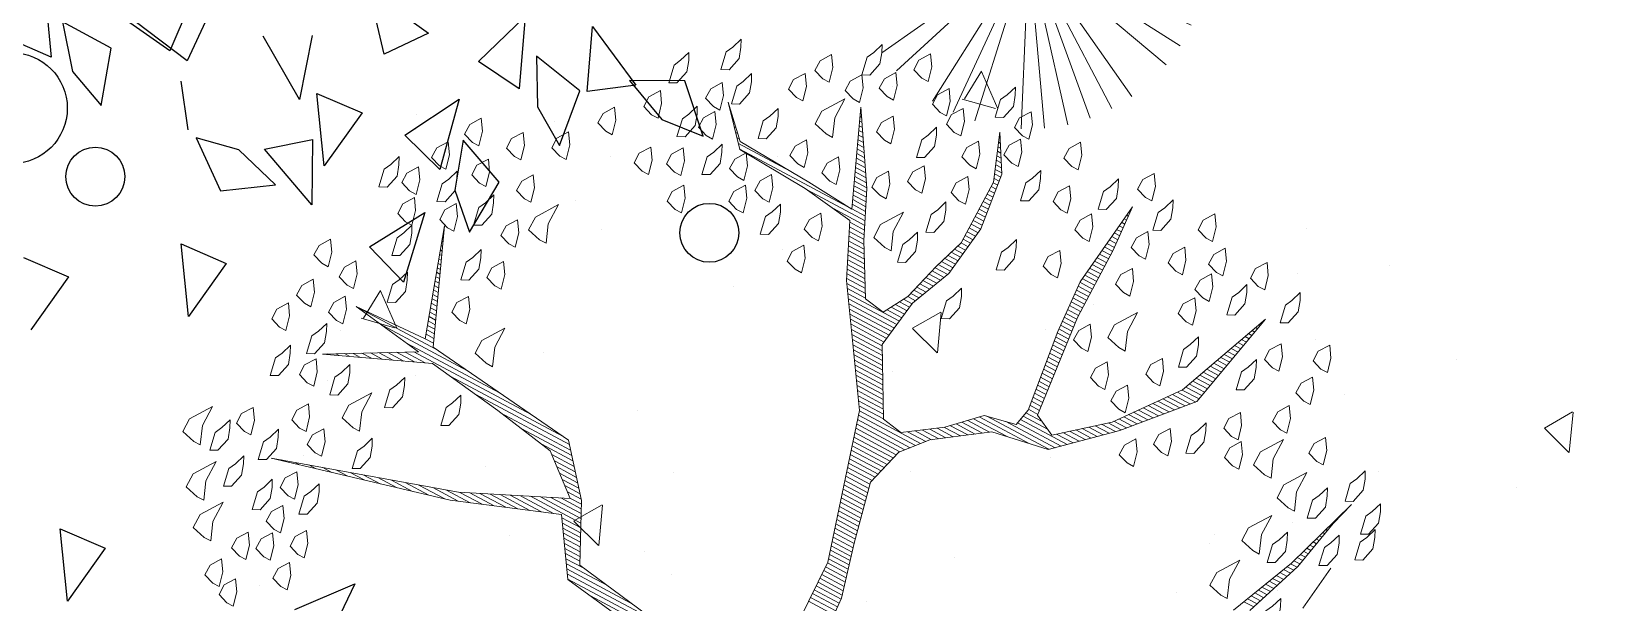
# Model space of a CAD drawing. Header units: millimetres. Extents: x 111 to 1506, y 14 to 566.
# Drawn here: x 255.486 to 258.037, y 192.763 to 193.696 of the extents above; entities that cross this region are included whole.
import ezdxf

# ---------------------------------------------------------------- set-up
doc = ezdxf.new("R2010")
doc.units = ezdxf.units.MM
for name, color, linetype, lineweight in [('ARBOLES', 78, 'Continuous', 5), ('G', 254, 'Continuous', 5), ('PALMERAS114', 114, 'Continuous', 5)]:
    doc.layers.add(name, color=color, linetype=linetype, lineweight=lineweight)
doc.layers.add('FURN', color=253, linetype='Continuous')
doc.styles.add('ATTR', font='romans.shx', dxfattribs={"width": 0.8, "height": 2.52})

# ---------------------------------------------------------------- blocks, each defined once
blk = doc.blocks.new('*X16')
at = {"color": 0}
for p, q in [((17.5775, 17.92), (17.578, 17.92)), ((17.5814, 17.91), (17.584, 17.91)), ((17.5852, 17.9), (17.59, 17.9)), ((17.9321, 17.9), (17.9348, 17.9)), ((17.9333, 17.91), (17.9341, 17.91)), ((17.5891, 17.89), (17.596, 17.89)), ((17.5929, 17.88), (17.602, 17.88)), ((17.5967, 17.87), (17.608, 17.87)), ((17.6006, 17.86), (17.614, 17.86)), ((17.9273, 17.86), (17.9379, 17.86)), ((17.9285, 17.87), (17.9371, 17.87)), ((17.9297, 17.88), (17.9364, 17.88)), ((17.9309, 17.89), (17.9356, 17.89)), ((17.2621, 17.82), (17.2622, 17.82)), ((17.6044, 17.85), (17.62, 17.85)), ((17.6083, 17.84), (17.626, 17.84)), ((17.6121, 17.83), (17.6285, 17.83)), ((17.616, 17.82), (17.6298, 17.82)), ((17.9225, 17.82), (17.941, 17.82)), ((17.9237, 17.83), (17.9402, 17.83)), ((17.9249, 17.84), (17.9395, 17.84)), ((17.9261, 17.85), (17.9387, 17.85)), ((18.33, 17.82), (18.3316, 17.82)), ((17.2663, 17.81), (17.2685, 17.81)), ((17.2706, 17.8), (17.2748, 17.8)), ((17.2748, 17.79), (17.2811, 17.79)), ((17.6191, 17.81), (17.631, 17.81)), ((17.6191, 17.8), (17.6323, 17.8)), ((17.6191, 17.79), (17.6335, 17.79)), ((17.9189, 17.79), (17.9423, 17.79)), ((17.9201, 17.8), (17.9423, 17.8)), ((17.9213, 17.81), (17.9418, 17.81)), ((18.3182, 17.79), (18.3254, 17.79)), ((18.3221, 17.8), (18.3275, 17.8)), ((18.3261, 17.81), (18.3296, 17.81)), ((17.279, 17.78), (17.2874, 17.78)), ((17.2832, 17.77), (17.2937, 17.77)), ((17.2875, 17.76), (17.3001, 17.76)), ((17.2917, 17.75), (17.3064, 17.75)), ((17.6191, 17.78), (17.6348, 17.78)), ((17.6191, 17.77), (17.636, 17.77)), ((17.6191, 17.76), (17.6373, 17.76)), ((17.6191, 17.75), (17.6385, 17.75)), ((17.9141, 17.75), (17.9423, 17.75)), ((17.9153, 17.76), (17.9423, 17.76)), ((17.9165, 17.77), (17.9423, 17.77)), ((17.9177, 17.78), (17.9423, 17.78)), ((18.3025, 17.75), (18.3171, 17.75)), ((18.3064, 17.76), (18.3192, 17.76)), ((18.3104, 17.77), (18.3213, 17.77)), ((18.3143, 17.78), (18.3234, 17.78)), ((17.2959, 17.74), (17.3127, 17.74)), ((17.3002, 17.73), (17.319, 17.73)), ((17.3044, 17.72), (17.3253, 17.72)), ((17.3086, 17.71), (17.3316, 17.71)), ((17.6191, 17.74), (17.6398, 17.74)), ((17.6191, 17.73), (17.641, 17.73)), ((17.6191, 17.72), (17.6423, 17.72)), ((17.6191, 17.71), (17.6435, 17.71)), ((17.9093, 17.71), (17.9423, 17.71)), ((17.9105, 17.72), (17.9423, 17.72)), ((17.9117, 17.73), (17.9423, 17.73)), ((17.9129, 17.74), (17.9423, 17.74)), ((18.2868, 17.71), (18.3089, 17.71)), ((18.2907, 17.72), (18.3109, 17.72)), ((18.2946, 17.73), (18.313, 17.73)), ((18.2986, 17.74), (18.3151, 17.74)), ((16.9852, 17.68), (16.9856, 17.68)), ((17.3129, 17.7), (17.3379, 17.7)), ((17.3171, 17.69), (17.3443, 17.69)), ((17.3213, 17.68), (17.3506, 17.68)), ((17.6191, 17.7), (17.6445, 17.7)), ((17.6191, 17.69), (17.6431, 17.69)), ((17.6191, 17.68), (17.6418, 17.68)), ((17.9083, 17.7), (17.9423, 17.7)), ((17.909, 17.69), (17.9423, 17.69)), ((17.9097, 17.68), (17.9423, 17.68)), ((18.275, 17.68), (18.3027, 17.68)), ((18.2789, 17.69), (18.3047, 17.69)), ((18.2829, 17.7), (18.3068, 17.7)), ((16.9942, 17.67), (16.9956, 17.67)), ((17.0032, 17.66), (17.0056, 17.66)), ((17.0122, 17.65), (17.0156, 17.65)), ((17.0212, 17.64), (17.0256, 17.64)), ((17.3256, 17.67), (17.3569, 17.67)), ((17.3298, 17.66), (17.3632, 17.66)), ((17.334, 17.65), (17.368, 17.65)), ((17.3382, 17.64), (17.3727, 17.64)), ((17.6157, 17.64), (17.6365, 17.64)), ((17.619, 17.65), (17.6378, 17.65)), ((17.6191, 17.67), (17.6405, 17.67)), ((17.6191, 17.66), (17.6391, 17.66)), ((17.9103, 17.67), (17.9423, 17.67)), ((17.911, 17.66), (17.9423, 17.66)), ((17.9117, 17.65), (17.9423, 17.65)), ((17.9123, 17.64), (17.9423, 17.64)), ((18.2593, 17.64), (18.2944, 17.64)), ((18.2632, 17.65), (18.2965, 17.65)), ((18.2671, 17.66), (18.2985, 17.66)), ((18.2711, 17.67), (18.3006, 17.67)), ((17.0302, 17.63), (17.0356, 17.63)), ((17.0392, 17.62), (17.0456, 17.62)), ((17.0482, 17.61), (17.1861, 17.61)), ((17.0572, 17.6), (17.3444, 17.6)), ((17.3425, 17.63), (17.3773, 17.63)), ((17.3467, 17.62), (17.3819, 17.62)), ((17.3509, 17.61), (17.3865, 17.61)), ((17.3552, 17.6), (17.3911, 17.6)), ((17.6024, 17.6), (17.6311, 17.6)), ((17.6057, 17.61), (17.6325, 17.61)), ((17.6091, 17.62), (17.6338, 17.62)), ((17.6124, 17.63), (17.6351, 17.63)), ((17.913, 17.63), (17.9423, 17.63)), ((17.9137, 17.62), (17.9428, 17.62)), ((17.9143, 17.61), (17.9438, 17.61)), ((17.915, 17.6), (17.9448, 17.6)), ((18.2436, 17.6), (18.2861, 17.6)), ((18.2475, 17.61), (18.2882, 17.61)), ((18.2514, 17.62), (18.2903, 17.62)), ((18.2554, 17.63), (18.2923, 17.63)), ((17.2417, 17.59), (17.3957, 17.59)), ((17.3167, 17.58), (17.4003, 17.58)), ((17.3657, 17.57), (17.405, 17.57)), ((17.5926, 17.57), (17.6261, 17.57)), ((17.5957, 17.58), (17.6285, 17.58)), ((17.5991, 17.59), (17.6298, 17.59)), ((17.9157, 17.59), (17.9459, 17.59)), ((17.9163, 17.58), (17.9469, 17.58)), ((17.9172, 17.57), (17.9479, 17.57)), ((18.2241, 17.57), (18.2717, 17.57)), ((18.2317, 17.58), (18.2805, 17.58)), ((18.2394, 17.59), (18.284, 17.59)), ((17.3704, 17.56), (17.4096, 17.56)), ((17.3751, 17.55), (17.4142, 17.55)), ((17.3797, 17.54), (17.4197, 17.54)), ((17.3844, 17.53), (17.4254, 17.53)), ((17.5817, 17.53), (17.6094, 17.53)), ((17.5844, 17.54), (17.6136, 17.54)), ((17.5872, 17.55), (17.6178, 17.55)), ((17.5899, 17.56), (17.6219, 17.56)), ((17.9186, 17.56), (17.949, 17.56)), ((17.9199, 17.55), (17.95, 17.55)), ((17.9212, 17.54), (17.951, 17.54)), ((17.9225, 17.53), (17.9521, 17.53)), ((18.1935, 17.53), (18.2364, 17.53)), ((18.2011, 17.54), (18.2452, 17.54)), ((18.2088, 17.55), (18.254, 17.55)), ((18.2164, 17.56), (18.2628, 17.56)), ((18.7131, 17.53), (18.7134, 17.53)), ((17.3891, 17.52), (17.4311, 17.52)), ((17.3937, 17.51), (17.4369, 17.51)), ((17.3984, 17.5), (17.4426, 17.5)), ((17.4031, 17.49), (17.4483, 17.49)), ((17.5708, 17.49), (17.5928, 17.49)), ((17.5735, 17.5), (17.5969, 17.5)), ((17.5762, 17.51), (17.6011, 17.51)), ((17.579, 17.52), (17.6053, 17.52)), ((17.9238, 17.52), (17.9531, 17.52)), ((17.9251, 17.51), (17.9541, 17.51)), ((17.9264, 17.5), (17.9552, 17.5)), ((17.9277, 17.49), (17.9562, 17.49)), ((18.1629, 17.49), (18.2011, 17.49)), ((18.1706, 17.5), (18.2099, 17.5)), ((18.1782, 17.51), (18.2187, 17.51)), ((18.1858, 17.52), (18.2276, 17.52)), ((18.7003, 17.49), (18.7019, 17.49)), ((18.7035, 17.5), (18.7048, 17.5)), ((18.7067, 17.51), (18.7077, 17.51)), ((18.7099, 17.52), (18.7105, 17.52)), ((17.4077, 17.48), (17.454, 17.48)), ((17.4124, 17.47), (17.4597, 17.47)), ((17.4171, 17.46), (17.4654, 17.46)), ((17.5566, 17.46), (17.5834, 17.46)), ((17.5623, 17.47), (17.5849, 17.47)), ((17.568, 17.48), (17.5886, 17.48)), ((17.929, 17.48), (17.9572, 17.48)), ((17.9303, 17.47), (17.9583, 17.47)), ((17.9316, 17.46), (17.9593, 17.46)), ((18.14, 17.46), (18.1746, 17.46)), ((18.1476, 17.47), (18.1834, 17.47)), ((18.1553, 17.48), (18.1923, 17.48)), ((18.6908, 17.46), (18.6951, 17.46)), ((18.694, 17.47), (18.6971, 17.47)), ((18.6971, 17.48), (18.6991, 17.48)), ((17.4217, 17.45), (17.4711, 17.45)), ((17.4276, 17.44), (17.4769, 17.44)), ((17.4343, 17.43), (17.4826, 17.43)), ((17.441, 17.42), (17.5777, 17.42)), ((17.5394, 17.43), (17.5792, 17.43)), ((17.5452, 17.44), (17.5806, 17.44)), ((17.5509, 17.45), (17.582, 17.45)), ((17.9329, 17.45), (17.9604, 17.45)), ((17.9342, 17.44), (17.9614, 17.44)), ((17.9355, 17.43), (17.9624, 17.43)), ((17.9368, 17.42), (17.9635, 17.42)), ((18.0985, 17.42), (18.136, 17.42)), ((18.1103, 17.43), (18.1467, 17.43)), ((18.1221, 17.44), (18.157, 17.44)), ((18.1323, 17.45), (18.1658, 17.45)), ((18.6781, 17.42), (18.6871, 17.42)), ((18.6812, 17.43), (18.6891, 17.43)), ((18.6844, 17.44), (18.6911, 17.44)), ((18.6876, 17.45), (18.6931, 17.45)), ((17.4476, 17.41), (17.5763, 17.41)), ((17.4543, 17.4), (17.5749, 17.4)), ((17.461, 17.39), (17.5734, 17.39)), ((17.4676, 17.38), (17.572, 17.38)), ((17.9381, 17.41), (17.9645, 17.41)), ((17.9394, 17.4), (17.9655, 17.4)), ((17.9407, 17.39), (17.9666, 17.39)), ((17.942, 17.38), (17.9676, 17.38)), ((18.0512, 17.38), (18.0931, 17.38)), ((18.063, 17.39), (18.1038, 17.39)), ((18.0748, 17.4), (18.1146, 17.4)), ((18.0867, 17.41), (18.1253, 17.41)), ((18.6653, 17.38), (18.6791, 17.38)), ((18.6685, 17.39), (18.6811, 17.39)), ((18.6717, 17.4), (18.6831, 17.4)), ((18.6749, 17.41), (18.6851, 17.41)), ((17.4743, 17.37), (17.5706, 17.37)), ((17.481, 17.36), (17.5692, 17.36)), ((17.4876, 17.35), (17.5695, 17.35)), ((17.9367, 17.35), (18.061, 17.35)), ((17.9387, 17.36), (18.004, 17.36)), ((17.9407, 17.37), (17.984, 17.37)), ((18.0276, 17.36), (18.0717, 17.36)), ((18.0394, 17.37), (18.0824, 17.37)), ((18.6555, 17.35), (18.6727, 17.35)), ((18.659, 17.36), (18.6751, 17.36)), ((18.6621, 17.37), (18.6771, 17.37)), ((17.4943, 17.34), (17.5751, 17.34)), ((17.501, 17.33), (17.5807, 17.33)), ((17.5076, 17.32), (17.5862, 17.32)), ((17.5143, 17.31), (17.5918, 17.31)), ((17.8487, 17.31), (17.9816, 17.31)), ((17.8637, 17.32), (18.0288, 17.32)), ((17.9087, 17.33), (18.0396, 17.33)), ((17.9347, 17.34), (18.0503, 17.34)), ((18.6387, 17.31), (18.6586, 17.31)), ((18.6429, 17.32), (18.6621, 17.32)), ((18.6471, 17.33), (18.6656, 17.33)), ((18.6513, 17.34), (18.6692, 17.34)), ((17.521, 17.3), (17.5973, 17.3)), ((17.5276, 17.29), (17.6029, 17.29)), ((17.5343, 17.28), (17.6084, 17.28)), ((17.541, 17.27), (17.614, 17.27)), ((17.8087, 17.27), (17.859, 17.27)), ((17.8187, 17.28), (17.873, 17.28)), ((17.8287, 17.29), (17.887, 17.29)), ((17.8387, 17.3), (17.9283, 17.3)), ((18.6218, 17.27), (18.6445, 17.27)), ((18.626, 17.28), (18.648, 17.28)), ((18.6303, 17.29), (18.6515, 17.29)), ((18.6345, 17.3), (18.6551, 17.3)), ((17.5476, 17.26), (17.6195, 17.26)), ((17.5543, 17.25), (17.6251, 17.25)), ((17.561, 17.24), (17.6307, 17.24)), ((17.7741, 17.24), (17.817, 17.24)), ((17.7884, 17.25), (17.831, 17.25)), ((17.7987, 17.26), (17.845, 17.26)), ((18.6092, 17.24), (18.6339, 17.24)), ((18.6134, 17.25), (18.6374, 17.25)), ((18.6176, 17.26), (18.6409, 17.26)), ((17.5676, 17.23), (17.6362, 17.23)), ((17.5743, 17.22), (17.6418, 17.22)), ((17.581, 17.21), (17.6473, 17.21)), ((17.5876, 17.2), (17.6529, 17.2)), ((17.717, 17.2), (17.7653, 17.2)), ((17.7313, 17.21), (17.775, 17.21)), ((17.7456, 17.22), (17.789, 17.22)), ((17.7599, 17.23), (17.803, 17.23)), ((18.6008, 17.22), (18.6268, 17.22)), ((18.605, 17.23), (18.6303, 17.23)), ((17.5939, 17.19), (17.7568, 17.19)), ((17.5968, 17.18), (17.7482, 17.18)), ((17.5998, 17.17), (17.7396, 17.17)), ((17.6027, 17.16), (17.731, 17.16)), ((17.6056, 17.15), (17.7225, 17.15)), ((17.6085, 17.14), (17.7189, 17.14)), ((17.6115, 17.13), (17.7161, 17.13)), ((16.5321, 17.11), (16.5325, 17.11)), ((16.5355, 17.1), (16.5367, 17.1)), ((16.5388, 17.09), (16.5409, 17.09)), ((17.6144, 17.12), (17.7134, 17.12)), ((17.6173, 17.11), (17.7107, 17.11)), ((17.6203, 17.1), (17.7079, 17.1)), ((17.6232, 17.09), (17.7052, 17.09)), ((16.5421, 17.08), (16.5451, 17.08)), ((16.5454, 17.07), (16.5493, 17.07)), ((16.5488, 17.06), (16.5535, 17.06)), ((16.5521, 17.05), (16.5577, 17.05)), ((17.6261, 17.08), (17.7025, 17.08)), ((17.629, 17.07), (17.6998, 17.07)), ((17.632, 17.06), (17.697, 17.06)), ((17.6349, 17.05), (17.6968, 17.05)), ((16.5554, 17.04), (16.5619, 17.04)), ((16.5588, 17.03), (16.566, 17.03)), ((16.5621, 17.02), (16.5702, 17.02)), ((17.6378, 17.04), (17.6992, 17.04)), ((17.6407, 17.03), (17.7015, 17.03)), ((17.6437, 17.02), (17.7039, 17.02)), ((16.5654, 17.01), (16.5744, 17.01)), ((16.5688, 17), (16.5786, 17)), ((16.5721, 16.99), (16.5828, 16.99)), ((16.5754, 16.98), (16.587, 16.98)), ((17.6466, 17.01), (17.7062, 17.01)), ((17.6495, 17), (17.7086, 17)), ((17.6524, 16.99), (17.7109, 16.99)), ((17.6554, 16.98), (17.7133, 16.98)), ((16.5788, 16.97), (16.5912, 16.97)), ((16.5821, 16.96), (16.5954, 16.96)), ((16.5854, 16.95), (16.5996, 16.95)), ((16.5888, 16.94), (16.6038, 16.94)), ((17.6583, 16.97), (17.7156, 16.97)), ((17.6612, 16.96), (17.718, 16.96)), ((17.6642, 16.95), (17.7204, 16.95)), ((17.6671, 16.94), (17.7227, 16.94)), ((16.5921, 16.93), (16.608, 16.93)), ((16.5954, 16.92), (16.6122, 16.92)), ((16.5988, 16.91), (16.6164, 16.91)), ((17.67, 16.93), (17.7251, 16.93)), ((17.6729, 16.92), (17.7274, 16.92)), ((17.6759, 16.91), (17.7298, 16.91)), ((16.6021, 16.9), (16.6206, 16.9)), ((16.6054, 16.89), (16.6248, 16.89)), ((16.6088, 16.88), (16.629, 16.88)), ((16.6121, 16.87), (16.6331, 16.87)), ((17.6788, 16.9), (17.7324, 16.9)), ((17.6817, 16.89), (17.7351, 16.89)), ((17.6846, 16.88), (17.7378, 16.88)), ((17.6876, 16.87), (17.7404, 16.87)), ((16.443, 16.85), (16.6488, 16.85)), ((16.513, 16.84), (16.7388, 16.84)), ((16.583, 16.83), (16.8288, 16.83)), ((16.6154, 16.86), (16.6373, 16.86)), ((17.6905, 16.86), (17.7431, 16.86)), ((17.6934, 16.85), (17.7458, 16.85)), ((17.6957, 16.84), (17.7484, 16.84)), ((17.6961, 16.83), (17.7511, 16.83)), ((16.5708, 16.8), (16.6189, 16.8)), ((16.5885, 16.81), (16.6422, 16.81)), ((16.6062, 16.82), (16.9188, 16.82)), ((16.7083, 16.81), (17.0088, 16.81)), ((16.7816, 16.8), (17.0309, 16.8)), ((17.6964, 16.82), (17.7538, 16.82)), ((17.6967, 16.81), (17.7564, 16.81)), ((17.6971, 16.8), (17.7591, 16.8)), ((16.5001, 16.76), (16.5256, 16.76)), ((16.5178, 16.77), (16.5489, 16.77)), ((16.5355, 16.78), (16.5722, 16.78)), ((16.5531, 16.79), (16.5956, 16.79)), ((16.8532, 16.79), (17.0394, 16.79)), ((16.9132, 16.78), (17.0478, 16.78)), ((16.9732, 16.77), (17.0563, 16.77)), ((17.0054, 16.76), (17.0647, 16.76)), ((17.6974, 16.79), (17.7618, 16.79)), ((17.6977, 16.78), (17.7639, 16.78)), ((17.6981, 16.77), (17.7645, 16.77)), ((17.6984, 16.76), (17.7651, 16.76)), ((16.4293, 16.72), (16.4322, 16.72)), ((16.447, 16.73), (16.4556, 16.73)), ((16.4647, 16.74), (16.4789, 16.74)), ((16.4824, 16.75), (16.5022, 16.75)), ((17.0177, 16.75), (17.0732, 16.75)), ((17.0299, 16.74), (17.0817, 16.74)), ((17.0421, 16.73), (17.0901, 16.73)), ((17.0543, 16.72), (17.0986, 16.72)), ((17.6987, 16.75), (17.7657, 16.75)), ((17.6991, 16.74), (17.7664, 16.74)), ((17.0665, 16.71), (17.1071, 16.71)), ((17.0788, 16.7), (17.1155, 16.7)), ((17.091, 16.69), (17.1213, 16.69)), ((17.0073, 16.65), (17.1413, 16.65)), ((17.0288, 16.66), (17.1363, 16.66)), ((17.0504, 16.67), (17.1313, 16.67)), ((17.0719, 16.68), (17.1263, 16.68)), ((16.9211, 16.61), (16.995, 16.61)), ((16.9427, 16.62), (17.0214, 16.62)), ((16.9642, 16.63), (17.0477, 16.63)), ((16.9858, 16.64), (17.0741, 16.64)), ((17.0964, 16.64), (17.1463, 16.64)), ((17.1031, 16.63), (17.1513, 16.63)), ((17.1097, 16.62), (17.1563, 16.62)), ((17.1164, 16.61), (17.1613, 16.61)), ((16.8565, 16.58), (16.9159, 16.58)), ((16.8781, 16.59), (16.9423, 16.59)), ((16.8996, 16.6), (16.9686, 16.6)), ((17.1231, 16.6), (17.1663, 16.6)), ((17.1297, 16.59), (17.1713, 16.59)), ((17.1364, 16.58), (17.1763, 16.58)), ((16.7328, 16.54), (16.7955, 16.54)), ((16.764, 16.55), (16.8332, 16.55)), ((16.7953, 16.56), (16.8632, 16.56)), ((16.8265, 16.57), (16.8895, 16.57)), ((17.1431, 16.57), (17.1813, 16.57)), ((17.1497, 16.56), (17.1971, 16.56)), ((17.1564, 16.55), (17.2651, 16.55)), ((17.163, 16.54), (17.3331, 16.54)), ((16.6078, 16.5), (16.6447, 16.5)), ((16.639, 16.51), (16.6824, 16.51)), ((16.6703, 16.52), (16.7201, 16.52)), ((16.7015, 16.53), (16.7578, 16.53)), ((17.1697, 16.53), (17.401, 16.53)), ((17.1764, 16.52), (17.469, 16.52)), ((17.2412, 16.51), (17.7938, 16.51)), ((16.514, 16.47), (16.5317, 16.47)), ((16.5453, 16.48), (16.5693, 16.48)), ((16.5765, 16.49), (16.607, 16.49)), ((16.4515, 16.45), (16.4563, 16.45)), ((16.4828, 16.46), (16.494, 16.46))]:
    blk.add_line(p, q, dxfattribs=at)
blk = doc.blocks.new('E1E')
at = {"layer": 'ARBOLES', "ltscale": 0.2}
for p, q in [((96.4916, 58.9742), (96.4916, 58.9742)), ((96.6386, 58.7496), (96.6386, 58.7496)), ((96.7277, 58.6218), (96.7277, 58.6218)), ((96.7897, 58.5418), (96.7897, 58.5418)), ((96.2657, 58.527), (96.2657, 58.527)), ((96.4032, 58.4799), (96.4032, 58.4799)), ((96.6289, 58.4788), (96.6289, 58.4788)), ((96.7825, 58.4946), (96.7278, 58.4546)), ((96.8025, 58.431), (96.78, 58.4907)), ((96.8019, 58.4317), (96.7246, 58.4514)), ((96.0502, 58.4349), (96.0502, 58.4349)), ((96.2019, 58.3461), (96.1439, 58.4008)), ((96.2114, 58.4099), (96.1441, 58.4015)), ((96.2025, 58.3466), (96.2117, 58.4097)), ((96.0788, 58.338), (96.0788, 58.338)), ((96.0113, 58.3231), (96.0113, 58.3231)), ((96.5104, 58.2531), (96.5104, 58.2531)), ((96.1659, 58.1962), (96.1659, 58.1962)), ((96.3063, 58.1771), (96.3063, 58.1771)), ((97.0096, 58.183), (97.0096, 58.183)), ((97.032, 58.1625), (97.032, 58.1625)), ((95.7346, 58.0534), (95.7346, 58.0534)), ((96.7075, 58.0206), (96.7075, 58.0206)), ((96.6306, 58.0145), (96.6306, 58.0145)), ((96.8535, 57.957), (96.8535, 57.957)), ((96.7329, 57.9133), (96.7329, 57.9133)), ((95.6956, 57.8639), (95.6956, 57.8639)), ((96.3831, 57.8787), (96.3831, 57.8787)), ((95.8816, 57.8288), (95.8816, 57.8288)), ((96.3808, 57.7588), (96.3808, 57.7588)), ((96.0586, 57.7367), (96.0586, 57.7367)), ((96.5308, 57.6837), (96.5308, 57.6837)), ((96.1011, 57.6524), (96.0338, 57.644)), ((96.0922, 57.5891), (96.1014, 57.6522)), ((96.5309, 57.6553), (96.5309, 57.6553)), ((96.0916, 57.5886), (96.0336, 57.6433)), ((95.7341, 57.5948), (95.7341, 57.5948)), ((95.3729, 57.5622), (95.3729, 57.5622)), ((95.4096, 57.4529), (95.4096, 57.4529)), ((95.9403, 57.448), (95.9403, 57.448)), ((95.4163, 57.4332), (95.4163, 57.4332)), ((95.2247, 57.2935), (95.1969, 57.385)), ((95.2543, 57.4023), (95.2543, 57.4023)), ((96.4995, 57.3914), (96.4995, 57.3914)), ((95.9202, 57.3422), (95.9202, 57.3422)), ((95.7535, 57.3323), (95.7535, 57.3323)), ((95.3415, 57.2983), (95.3415, 57.2983)), ((96.3968, 57.2987), (96.3421, 57.2587)), ((96.4168, 57.2351), (96.3942, 57.2948)), ((96.2526, 57.2622), (96.2526, 57.2622)), ((96.4161, 57.2358), (96.3388, 57.2555)), ((96.37, 57.2738), (96.37, 57.2738)), ((96.0455, 57.1319), (96.0455, 57.1319)), ((95.3165, 57.1024), (95.3165, 57.1024)), ((95.4768, 57.0625), (95.4768, 57.0625)), ((95.5976, 57.0405), (95.5976, 57.0405)), ((95.721, 56.99), (95.721, 56.99)), ((95.7812, 56.9208), (95.7812, 56.9208)), ((95.1247, 56.908), (95.1247, 56.908)), ((95.3965, 56.8481), (95.3965, 56.8481)), ((95.6238, 56.8379), (95.6238, 56.8379)), ((95.1839, 56.7935), (95.1166, 56.785)), ((95.175, 56.7302), (95.1842, 56.7933)), ((95.1744, 56.7297), (95.1164, 56.7844))]:
    blk.add_line(p, q, dxfattribs=at)
for points in [[(95.9006, 58.3882), (96.1362, 58.4542), (96.2345, 58.3733), (96.3437, 58.3206), (96.6509, 58.4184), (96.8252, 58.2544), (96.6733, 58.4206), (96.807, 58.4879), (96.6617, 58.4466), (96.7737, 58.5977), (96.6263, 58.4386), (96.4745, 58.3944), (96.3488, 58.3618), (96.2512, 58.3884), (96.3956, 58.5541), (96.6745, 58.803), (96.3934, 58.5765), (96.2367, 58.421), (96.1282, 58.4896), (95.8861, 58.4207)], [(95.2571, 57.4704), (95.2673, 57.3425), (95.2913, 57.2362), (95.2985, 57.1849), (95.2803, 57.3482), (95.2773, 57.495)], [(95.7164, 58.1893), (95.7692, 58.0881), (95.8387, 58.0021), (95.9139, 57.9032), (95.9263, 57.8229), (95.9075, 57.76), (95.8454, 57.6544), (95.75, 57.5886), (95.693, 57.4541), (95.6447, 57.3001), (95.6897, 57.0941), (95.6801, 57.308), (95.7154, 57.4563), (95.7681, 57.5655), (95.8158, 57.5633), (95.9193, 57.3834), (95.9802, 57.2468), (96.0243, 57.1651), (95.9714, 57.3364), (95.9215, 57.4311), (95.8354, 57.572), (95.8274, 57.6074), (95.8801, 57.6465), (95.909, 57.7217), (95.9538, 57.7962), (95.9957, 57.8071), (96.1128, 57.719), (96.1404, 57.6221), (96.1426, 57.5296), (96.173, 57.4262), (96.2324, 57.3279), (96.3004, 57.2803), (96.2302, 57.3504), (96.1752, 57.4739), (96.1686, 57.5412), (96.1563, 57.6214), (96.162, 57.6785), (96.2039, 57.6894), (96.2965, 57.6215), (96.3732, 57.5543), (96.5063, 57.4655), (96.3594, 57.6027), (96.4534, 57.6368), (96.5994, 57.694), (96.6746, 57.6651), (96.5871, 57.7041), (96.4476, 57.6498), (96.3442, 57.6194), (96.2553, 57.6966), (96.0383, 57.8338), (95.8415, 58.0658), (95.7481, 58.258)]]:
    blk.add_lwpolyline(points, dxfattribs=at)
for points in [[(96.5037, 59.0465), (96.5261, 59.0486), (96.5348, 59.0291), (96.5305, 59.0038), (96.5088, 59.0176), (96.4907, 59.0407)], [(96.5514, 59.0443), (96.5738, 59.0465), (96.5825, 59.027), (96.5782, 59.0017), (96.5565, 59.0154), (96.5384, 59.0385)], [(96.6324, 59.0025), (96.6613, 59.0075), (96.6729, 58.9815), (96.6643, 58.9309), (96.6469, 58.9699), (96.6194, 58.9967)], [(96.5609, 58.9706), (96.5833, 58.9728), (96.592, 58.9533), (96.5876, 58.928), (96.5659, 58.9417), (96.5479, 58.9648)], [(96.704, 58.9642), (96.7329, 58.9693), (96.7445, 58.9433), (96.7359, 58.8926), (96.7185, 58.9317), (96.691, 58.9584)], [(96.464, 58.9431), (96.4864, 58.9452), (96.4951, 58.9257), (96.4908, 58.9004), (96.4691, 58.9141), (96.451, 58.9373)], [(96.5305, 58.9337), (96.5529, 58.9359), (96.5616, 58.9164), (96.5573, 58.8911), (96.5356, 58.9048), (96.5175, 58.9279)], [(96.7091, 58.8652), (96.7098, 58.8811), (96.6889, 58.9107), (96.6787, 58.8984), (96.6838, 58.8695), (96.699, 58.8529), (96.7113, 58.8428)], [(96.7937, 58.9028), (96.8226, 58.9079), (96.8342, 58.8819), (96.8255, 58.8313), (96.8082, 58.8703), (96.7807, 58.897)], [(96.493, 58.878), (96.5154, 58.8802), (96.5241, 58.8607), (96.5198, 58.8354), (96.4981, 58.8491), (96.48, 58.8722)], [(96.5602, 58.8846), (96.5826, 58.8868), (96.5913, 58.8672), (96.587, 58.8419), (96.5653, 58.8557), (96.5472, 58.8788)], [(96.6383, 58.8492), (96.639, 58.8651), (96.618, 58.8947), (96.6079, 58.8824), (96.613, 58.8535), (96.6282, 58.8369), (96.6405, 58.8268)], [(96.7814, 58.8428), (96.7821, 58.8587), (96.7612, 58.8883), (96.7511, 58.876), (96.7561, 58.8471), (96.7713, 58.8305), (96.7836, 58.8204)], [(96.5747, 58.7819), (96.5754, 58.7978), (96.5545, 58.8275), (96.5443, 58.8152), (96.5494, 58.7863), (96.5646, 58.7696), (96.5769, 58.7595)], [(96.5957, 58.8224), (96.6181, 58.8246), (96.6268, 58.8051), (96.6224, 58.7798), (96.6007, 58.7935), (96.5827, 58.8166)], [(96.7085, 58.7791), (96.7092, 58.795), (96.6882, 58.8247), (96.6781, 58.8124), (96.6832, 58.7835), (96.6984, 58.7668), (96.7107, 58.7567)], [(96.7482, 58.8124), (96.7706, 58.8146), (96.7793, 58.7951), (96.775, 58.7698), (96.7533, 58.7835), (96.7352, 58.8066)], [(96.6297, 58.7285), (96.6521, 58.7307), (96.6608, 58.7111), (96.6565, 58.6858), (96.6348, 58.6996), (96.6167, 58.7227)], [(96.6868, 58.7227), (96.7092, 58.7249), (96.7179, 58.7054), (96.7136, 58.6801), (96.6919, 58.6938), (96.6738, 58.7169)], [(96.8242, 58.6592), (96.8249, 58.6751), (96.8039, 58.7047), (96.7938, 58.6924), (96.7989, 58.6635), (96.8141, 58.6469), (96.8264, 58.6368)], [(96.5813, 58.6446), (96.582, 58.6605), (96.5611, 58.6901), (96.551, 58.6778), (96.556, 58.6489), (96.5712, 58.6323), (96.5835, 58.6222)], [(96.6225, 58.6396), (96.6515, 58.6446), (96.663, 58.6186), (96.6544, 58.568), (96.637, 58.607), (96.6095, 58.6338)], [(96.7223, 58.5905), (96.7231, 58.6064), (96.7021, 58.636), (96.692, 58.6237), (96.697, 58.5948), (96.7122, 58.5782), (96.7245, 58.5681)], [(96.7476, 58.6563), (96.77, 58.6585), (96.7787, 58.6389), (96.7744, 58.6136), (96.7527, 58.6274), (96.7346, 58.6505)], [(96.8676, 58.6318), (96.89, 58.634), (96.8987, 58.6144), (96.8944, 58.5891), (96.8727, 58.6029), (96.8546, 58.626)], [(96.8142, 58.5768), (96.8149, 58.5927), (96.7939, 58.6223), (96.7838, 58.61), (96.7889, 58.5811), (96.804, 58.5645), (96.8163, 58.5544)], [(96.6364, 58.521), (96.6371, 58.5369), (96.6161, 58.5665), (96.606, 58.5542), (96.6111, 58.5253), (96.6263, 58.5087), (96.6385, 58.4986)], [(96.8742, 58.5645), (96.8966, 58.5667), (96.9053, 58.5472), (96.9009, 58.5219), (96.8792, 58.5356), (96.8612, 58.5588)], [(96.8091, 58.5356), (96.8315, 58.5378), (96.8402, 58.5183), (96.8359, 58.493), (96.8142, 58.5067), (96.7961, 58.5298)], [(96.541, 58.4552), (96.5417, 58.4711), (96.5207, 58.5007), (96.5106, 58.4884), (96.5157, 58.4595), (96.5309, 58.4429), (96.5432, 58.4328)], [(96.8511, 58.4763), (96.8735, 58.4785), (96.8822, 58.459), (96.8779, 58.4337), (96.8562, 58.4474), (96.8381, 58.4705)], [(96.9154, 58.4894), (96.9378, 58.4916), (96.9465, 58.4721), (96.9422, 58.4468), (96.9205, 58.4605), (96.9024, 58.4836)], [(96.7962, 58.3896), (96.7969, 58.4055), (96.7759, 58.4351), (96.7658, 58.4228), (96.7709, 58.3939), (96.7861, 58.3773), (96.7984, 58.3671)], [(96.562, 58.3554), (96.5909, 58.3605), (96.6025, 58.3345), (96.5939, 58.2839), (96.5765, 58.3229), (96.549, 58.3496)], [(96.8635, 58.326), (96.8642, 58.3419), (96.8432, 58.3715), (96.8331, 58.3592), (96.8382, 58.3303), (96.8534, 58.3137), (96.8657, 58.3036)], [(96.6603, 58.3446), (96.6828, 58.3468), (96.6914, 58.3273), (96.6871, 58.302), (96.6654, 58.3157), (96.6473, 58.3388)], [(96.7421, 58.2486), (96.7428, 58.2645), (96.7218, 58.2941), (96.7117, 58.2818), (96.7168, 58.2529), (96.732, 58.2363), (96.7443, 58.2261)], [(96.8787, 58.3094), (96.9011, 58.3116), (96.9098, 58.292), (96.9055, 58.2667), (96.8838, 58.2805), (96.8657, 58.3036)], [(96.985, 58.2632), (96.9857, 58.2791), (96.9647, 58.3087), (96.9546, 58.2964), (96.9597, 58.2675), (96.9749, 58.2509), (96.9872, 58.2408)], [(96.9214, 58.266), (96.9438, 58.2682), (96.9525, 58.2487), (96.9481, 58.2234), (96.9264, 58.2371), (96.9084, 58.2602)], [(96.672, 58.2485), (96.6944, 58.2507), (96.7031, 58.2312), (96.6988, 58.2059), (96.6771, 58.2196), (96.659, 58.2427)], [(96.8187, 58.2515), (96.8411, 58.2537), (96.8498, 58.2342), (96.8455, 58.2089), (96.8238, 58.2226), (96.8057, 58.2457)], [(96.8925, 58.1908), (96.8932, 58.2067), (96.8722, 58.2364), (96.8621, 58.2241), (96.8672, 58.1951), (96.8824, 58.1785), (96.8947, 58.1684)], [(96.8116, 58.1626), (96.8123, 58.1785), (96.7913, 58.2081), (96.7812, 58.1958), (96.7863, 58.1669), (96.8014, 58.1503), (96.8137, 58.1402)], [(96.7197, 58.1762), (96.7422, 58.1784), (96.7508, 58.1589), (96.7465, 58.1336), (96.7248, 58.1473), (96.7067, 58.1705)], [(96.9243, 58.1894), (96.9467, 58.1916), (96.9554, 58.1721), (96.9511, 58.1468), (96.9294, 58.1605), (96.9113, 58.1836)], [(96.8492, 58.1481), (96.8716, 58.1503), (96.8803, 58.1308), (96.8759, 58.1055), (96.8542, 58.1192), (96.8362, 58.1423)], [(96.6887, 58.1235), (96.7176, 58.1285), (96.7292, 58.1025), (96.7206, 58.0519), (96.7032, 58.0909), (96.6757, 58.1177)], [(96.9208, 58.1099), (96.9432, 58.1121), (96.9518, 58.0926), (96.9475, 58.0672), (96.9258, 58.081), (96.9077, 58.1041)], [(96.7704, 58.0975), (96.7928, 58.0997), (96.8015, 58.0802), (96.7972, 58.0549), (96.7755, 58.0686), (96.7574, 58.0917)], [(96.8485, 58.0621), (96.8709, 58.0643), (96.8796, 58.0448), (96.8753, 58.0195), (96.8536, 58.0332), (96.8355, 58.0563)], [(96.7943, 57.9912), (96.8167, 57.9934), (96.8254, 57.9739), (96.8211, 57.9486), (96.7994, 57.9623), (96.7813, 57.9854)], [(96.5725, 57.8769), (96.5949, 57.879), (96.6036, 57.8595), (96.5993, 57.8342), (96.5776, 57.848), (96.5595, 57.8711)], [(96.6715, 57.882), (96.6939, 57.8842), (96.7026, 57.8647), (96.6983, 57.8394), (96.6766, 57.8531), (96.6585, 57.8762)], [(96.7771, 57.89), (96.7995, 57.8922), (96.8082, 57.8727), (96.8038, 57.8474), (96.7821, 57.8611), (96.764, 57.8842)], [(96.6311, 57.8328), (96.6535, 57.835), (96.6622, 57.8155), (96.6578, 57.7902), (96.6362, 57.8039), (96.6181, 57.827)], [(96.4511, 57.7293), (96.4519, 57.7452), (96.4309, 57.7748), (96.4208, 57.7625), (96.4258, 57.7336), (96.441, 57.717), (96.4533, 57.7069)], [(96.4981, 57.7814), (96.5205, 57.7836), (96.5292, 57.7641), (96.5249, 57.7388), (96.5032, 57.7525), (96.4851, 57.7756)], [(96.6145, 57.7475), (96.6152, 57.7634), (96.5942, 57.793), (96.5841, 57.7807), (96.5892, 57.7518), (96.6044, 57.7352), (96.6167, 57.7251)], [(96.7034, 57.7403), (96.7041, 57.7562), (96.6832, 57.7859), (96.673, 57.7736), (96.6781, 57.7446), (96.6933, 57.728), (96.7056, 57.7179)], [(96.7475, 57.7989), (96.7699, 57.8011), (96.7786, 57.7816), (96.7743, 57.7563), (96.7526, 57.77), (96.7345, 57.7931)], [(96.3347, 57.7632), (96.3571, 57.7654), (96.3658, 57.7459), (96.3615, 57.7206), (96.3398, 57.7343), (96.3217, 57.7574)], [(96.5473, 57.7409), (96.5697, 57.7431), (96.5784, 57.7236), (96.5741, 57.6983), (96.5524, 57.712), (96.5343, 57.7351)], [(96.6492, 57.7396), (96.6716, 57.7417), (96.6803, 57.7222), (96.676, 57.6969), (96.6543, 57.7107), (96.6362, 57.7338)], [(96.483, 57.7279), (96.5054, 57.7301), (96.5141, 57.7106), (96.5097, 57.6853), (96.488, 57.699), (96.4699, 57.7221)], [(96.7967, 57.6883), (96.7974, 57.7042), (96.7764, 57.7339), (96.7663, 57.7216), (96.7714, 57.6927), (96.7866, 57.676), (96.7989, 57.6659)], [(96.3637, 57.6982), (96.3861, 57.7003), (96.3948, 57.6808), (96.3905, 57.6555), (96.3688, 57.6692), (96.3507, 57.6924)], [(96.6854, 57.6933), (96.7078, 57.6955), (96.7165, 57.676), (96.7122, 57.6507), (96.6905, 57.6644), (96.6724, 57.6875)], [(96.6023, 57.6174), (96.603, 57.6333), (96.582, 57.6629), (96.5719, 57.6506), (96.577, 57.6217), (96.5922, 57.6051), (96.6045, 57.595)], [(96.6883, 57.6167), (96.689, 57.6326), (96.6681, 57.6622), (96.6579, 57.6499), (96.663, 57.621), (96.6782, 57.6044), (96.6905, 57.5943)], [(96.4946, 57.6317), (96.517, 57.6339), (96.5257, 57.6144), (96.5214, 57.5891), (96.4997, 57.6028), (96.4816, 57.626)], [(96.7541, 57.5914), (96.7548, 57.6073), (96.7339, 57.637), (96.7237, 57.6247), (96.7288, 57.5958), (96.744, 57.5791), (96.7563, 57.569)], [(96.1021, 57.5505), (96.1028, 57.5664), (96.0818, 57.596), (96.0717, 57.5837), (96.0768, 57.5548), (96.092, 57.5382), (96.1043, 57.5281)], [(96.2424, 57.5506), (96.2431, 57.5665), (96.2221, 57.5961), (96.212, 57.5838), (96.2171, 57.5549), (96.2322, 57.5383), (96.2445, 57.5282)], [(96.2604, 57.5976), (96.2893, 57.6027), (96.3009, 57.5767), (96.2923, 57.5261), (96.2749, 57.5651), (96.2474, 57.5918)], [(96.4295, 57.6028), (96.452, 57.605), (96.4606, 57.5855), (96.4563, 57.5602), (96.4346, 57.5739), (96.4165, 57.597)], [(96.3472, 57.5427), (96.3696, 57.5449), (96.3783, 57.5254), (96.374, 57.5001), (96.3523, 57.5138), (96.3342, 57.5369)], [(96.5069, 57.5515), (96.5358, 57.5566), (96.5474, 57.5306), (96.5388, 57.48), (96.5214, 57.519), (96.4939, 57.5457)], [(96.5995, 57.5537), (96.6219, 57.5559), (96.6306, 57.5364), (96.6262, 57.5111), (96.6045, 57.5248), (96.5865, 57.548)], [(95.3157, 57.4965), (95.3446, 57.5015), (95.3561, 57.4755), (95.3475, 57.4249), (95.3301, 57.4639), (95.3026, 57.4907)], [(96.2547, 57.4704), (96.2554, 57.4863), (96.2344, 57.5159), (96.2243, 57.5036), (96.2294, 57.4747), (96.2446, 57.4581), (96.2569, 57.448)], [(95.2362, 57.4299), (95.2369, 57.4458), (95.2159, 57.4754), (95.2058, 57.4631), (95.2109, 57.4342), (95.2261, 57.4176), (95.2384, 57.4075)], [(95.6337, 57.4822), (95.6561, 57.4844), (95.6648, 57.4649), (95.6605, 57.4396), (95.6388, 57.4533), (95.6207, 57.4764)], [(96.3125, 57.4805), (96.3349, 57.4827), (96.3436, 57.4632), (96.3393, 57.4379), (96.3176, 57.4516), (96.2995, 57.4747)], [(96.4268, 57.469), (96.4492, 57.4712), (96.4578, 57.4517), (96.4535, 57.4264), (96.4318, 57.4401), (96.4137, 57.4633)], [(96.5287, 57.4677), (96.5511, 57.4699), (96.5598, 57.4503), (96.5555, 57.425), (96.5338, 57.4388), (96.5157, 57.4619)], [(96.5966, 57.4901), (96.619, 57.4923), (96.6277, 57.4728), (96.6234, 57.4475), (96.6017, 57.4612), (96.5836, 57.4843)], [(95.7877, 57.4339), (95.8102, 57.4361), (95.8188, 57.4166), (95.8145, 57.3913), (95.7928, 57.405), (95.7747, 57.4281)], [(96.1116, 57.4067), (96.1123, 57.4226), (96.0913, 57.4522), (96.0812, 57.4399), (96.0863, 57.411), (96.1015, 57.3944), (96.1138, 57.3842)], [(96.382, 57.3946), (96.3827, 57.4105), (96.3617, 57.4401), (96.3516, 57.4278), (96.3567, 57.3989), (96.3719, 57.3823), (96.3842, 57.3721)], [(95.6085, 57.4164), (95.6309, 57.4186), (95.6396, 57.3991), (95.6353, 57.3738), (95.6136, 57.3875), (95.5955, 57.4106)], [(95.727, 57.4302), (95.7494, 57.4324), (95.7581, 57.4129), (95.7538, 57.3876), (95.7321, 57.4013), (95.714, 57.4245)], [(95.8666, 57.4144), (95.889, 57.4166), (95.8976, 57.3971), (95.8933, 57.3718), (95.8716, 57.3855), (95.8535, 57.4086)], [(96.2432, 57.4263), (96.2656, 57.4285), (96.2743, 57.4089), (96.2699, 57.3836), (96.2482, 57.3974), (96.2302, 57.4205)], [(96.4911, 57.412), (96.5135, 57.4142), (96.5222, 57.3947), (96.5179, 57.3694), (96.4962, 57.3831), (96.4781, 57.4062)], [(96.5757, 57.3795), (96.5764, 57.3954), (96.5555, 57.425), (96.5453, 57.4127), (96.5504, 57.3838), (96.5656, 57.3672), (96.5779, 57.3571)], [(95.3309, 57.3396), (95.3317, 57.3555), (95.3107, 57.3851), (95.3006, 57.3728), (95.3056, 57.3439), (95.3208, 57.3273), (95.3331, 57.3172)], [(95.3461, 57.3931), (95.375, 57.3982), (95.3866, 57.3722), (95.3779, 57.3216), (95.3606, 57.3606), (95.3331, 57.3873)], [(95.5984, 57.334), (95.5991, 57.3499), (95.5781, 57.3795), (95.568, 57.3672), (95.5731, 57.3383), (95.5883, 57.3217), (95.6006, 57.3116)], [(96.0177, 57.3726), (96.0401, 57.3748), (96.0488, 57.3553), (96.0444, 57.33), (96.0227, 57.3437), (96.0047, 57.3668)], [(95.7264, 57.3442), (95.7488, 57.3464), (95.7575, 57.3269), (95.7531, 57.3016), (95.7314, 57.3153), (95.7134, 57.3384)], [(95.8225, 57.3559), (95.8514, 57.3609), (95.863, 57.3349), (95.8544, 57.2843), (95.837, 57.3233), (95.8095, 57.3501)], [(96.2851, 57.367), (96.3075, 57.3692), (96.3162, 57.3497), (96.3119, 57.3244), (96.2902, 57.3381), (96.2721, 57.3612)], [(96.3545, 57.3512), (96.377, 57.3533), (96.3856, 57.3338), (96.3813, 57.3085), (96.3596, 57.3223), (96.3415, 57.3454)], [(96.4023, 57.349), (96.4247, 57.3512), (96.4334, 57.3317), (96.429, 57.3064), (96.4073, 57.3201), (96.3893, 57.3432)], [(95.5023, 57.3224), (95.5247, 57.3246), (95.5334, 57.305), (95.5291, 57.2797), (95.5074, 57.2935), (95.4893, 57.3166)], [(96.1891, 57.2853), (96.1898, 57.3012), (96.1688, 57.3308), (96.1587, 57.3185), (96.1637, 57.2896), (96.1789, 57.273), (96.1912, 57.2629)], [(96.4782, 57.3361), (96.5006, 57.3383), (96.5093, 57.3187), (96.5049, 57.2934), (96.4833, 57.3072), (96.4652, 57.3303)], [(95.2638, 57.2629), (95.2645, 57.2788), (95.2435, 57.3085), (95.2334, 57.2962), (95.2385, 57.2673), (95.2537, 57.2506), (95.266, 57.2405)], [(95.37, 57.2869), (95.3989, 57.2919), (95.4105, 57.2659), (95.4019, 57.2153), (95.3845, 57.2543), (95.357, 57.2811)], [(95.4495, 57.2833), (95.4785, 57.2884), (95.49, 57.2624), (95.4814, 57.2118), (95.464, 57.2508), (95.4365, 57.2775)], [(95.5486, 57.2884), (95.571, 57.2906), (95.5797, 57.2711), (95.5753, 57.2458), (95.5537, 57.2595), (95.5356, 57.2826)], [(95.7409, 57.2416), (95.7416, 57.2575), (95.7206, 57.2871), (95.7105, 57.2748), (95.7156, 57.2459), (95.7308, 57.2293), (95.7431, 57.2192)], [(95.9021, 57.2822), (95.9245, 57.2844), (95.9332, 57.2648), (95.9288, 57.2395), (95.9071, 57.2533), (95.8891, 57.2764)], [(96.0358, 57.2794), (96.0582, 57.2816), (96.0669, 57.262), (96.0626, 57.2367), (96.0409, 57.2505), (96.0228, 57.2736)], [(96.1059, 57.2794), (96.1283, 57.2816), (96.137, 57.2621), (96.1327, 57.2368), (96.111, 57.2505), (96.0929, 57.2736)], [(96.2375, 57.299), (96.2599, 57.3012), (96.2686, 57.2817), (96.2643, 57.2564), (96.2426, 57.2701), (96.2245, 57.2932)], [(95.3513, 57.224), (95.352, 57.2399), (95.331, 57.2695), (95.3209, 57.2572), (95.326, 57.2283), (95.3412, 57.2117), (95.3535, 57.2015)], [(96.2671, 57.2499), (96.2896, 57.2521), (96.2982, 57.2326), (96.2939, 57.2073), (96.2722, 57.221), (96.2541, 57.2441)], [(96.3489, 57.2239), (96.3496, 57.2398), (96.3286, 57.2695), (96.3185, 57.2572), (96.3236, 57.2282), (96.3387, 57.2116), (96.351, 57.2015)], [(95.2291, 57.2007), (95.2298, 57.2166), (95.2088, 57.2463), (95.1987, 57.234), (95.2038, 57.2051), (95.219, 57.1884), (95.2313, 57.1783)], [(95.6361, 57.1793), (95.6368, 57.1952), (95.6158, 57.2249), (95.6057, 57.2126), (95.6108, 57.1837), (95.626, 57.167), (95.6383, 57.1569)], [(95.7814, 57.2206), (95.8038, 57.2228), (95.8125, 57.2033), (95.8082, 57.178), (95.7865, 57.1917), (95.7684, 57.2149)], [(96.0821, 57.1753), (96.0829, 57.1912), (96.0619, 57.2208), (96.0518, 57.2085), (96.0568, 57.1796), (96.072, 57.163), (96.0843, 57.1529)], [(95.2624, 57.161), (95.2631, 57.1769), (95.2421, 57.2065), (95.232, 57.1942), (95.2371, 57.1653), (95.2523, 57.1487), (95.2646, 57.1386)], [(95.3318, 57.1451), (95.3325, 57.1611), (95.3115, 57.1907), (95.3014, 57.1784), (95.3065, 57.1495), (95.3217, 57.1329), (95.334, 57.1227)], [(95.407, 57.1864), (95.4294, 57.1886), (95.4381, 57.1691), (95.4337, 57.1438), (95.412, 57.1575), (95.3939, 57.1806)], [(95.5002, 57.2045), (95.5226, 57.2067), (95.5313, 57.1872), (95.527, 57.1619), (95.5053, 57.1756), (95.4872, 57.1988)], [(95.9404, 57.2135), (95.9628, 57.2157), (95.9715, 57.1962), (95.9672, 57.1709), (95.9455, 57.1846), (95.9274, 57.2077)], [(96.1602, 57.2101), (96.1826, 57.2122), (96.1913, 57.1927), (96.187, 57.1674), (96.1653, 57.1812), (96.1472, 57.2043)], [(95.7981, 57.1657), (95.8205, 57.1679), (95.8292, 57.1484), (95.8248, 57.1231), (95.8031, 57.1368), (95.785, 57.1599)], [(95.8718, 57.1752), (95.8942, 57.1773), (95.9029, 57.1578), (95.8986, 57.1325), (95.8769, 57.1463), (95.8588, 57.1694)], [(95.9839, 57.116), (95.9846, 57.1319), (95.9636, 57.1615), (95.9535, 57.1492), (95.9586, 57.1203), (95.9738, 57.1037), (95.9861, 57.0936)], [(95.5162, 57.1337), (95.5386, 57.1359), (95.5472, 57.1164), (95.5429, 57.0911), (95.5212, 57.1048), (95.5031, 57.1279)], [(95.6058, 57.1424), (95.6282, 57.1446), (95.6369, 57.1251), (95.6326, 57.0998), (95.6109, 57.1135), (95.5928, 57.1367)], [(95.7634, 57.1035), (95.7641, 57.1194), (95.7431, 57.149), (95.733, 57.1368), (95.7381, 57.1078), (95.7533, 57.0912), (95.7656, 57.0811)], [(96.0229, 57.1333), (96.0453, 57.1355), (96.054, 57.116), (96.0497, 57.0907), (96.028, 57.1044), (96.0099, 57.1275)], [(95.8212, 57.1137), (95.8436, 57.1159), (95.8523, 57.0964), (95.848, 57.071), (95.8263, 57.0848), (95.8082, 57.1079)], [(95.5451, 57.0687), (95.5675, 57.0709), (95.5762, 57.0513), (95.5719, 57.026), (95.5502, 57.0398), (95.5321, 57.0629)], [(95.6868, 57.0305), (95.6875, 57.0464), (95.6666, 57.076), (95.6564, 57.0637), (95.6615, 57.0348), (95.6767, 57.0182), (95.689, 57.008)], [(95.749, 57.0659), (95.7714, 57.0681), (95.7801, 57.0486), (95.7757, 57.0233), (95.7541, 57.037), (95.736, 57.0601)], [(95.887, 57.0884), (95.9094, 57.0906), (95.9181, 57.0711), (95.9138, 57.0458), (95.8921, 57.0595), (95.874, 57.0826)]]:
    blk.add_lwpolyline(points, close=True, dxfattribs=at)
at = {"layer": 'ARBOLES', "ltscale": 0.2, "xscale": 0.8372139817761642, "yscale": 0.8372139817761642, "zscale": 0.8372139817761642, "rotation": 204.0028523145856}
blk.add_blockref('*X16', (103.6395, 76.9735), dxfattribs=at)
blk = doc.blocks.new('EVG7')
for p, q in [((-3.91, 19.67), (-9.01, 58.4)), ((1.55, 19.67), (6.65, 58.4)), ((-9.21, 18.3), (-24.14, 54.35)), ((-6.59, 19.1), (-16.71, 56.87)), ((4.23, 19.1), (14.35, 56.87)), ((6.85, 18.3), (21.78, 54.35)), ((-11.62, 16.99), (-31.18, 50.87)), ((9.26, 16.99), (28.82, 50.87)), ((-13.82, 15.38), (-37.7, 46.51)), ((-16, 13.74), (-43.6, 41.34)), ((-17.84, 11.7), (-48.78, 35.44)), ((15.48, 11.7), (46.42, 35.44)), ((17.04, 9.43), (50.78, 28.91)), ((-20.59, 6.96), (-56.61, 21.87)), ((18.24, 6.96), (54.25, 21.87)), ((-21.61, 4.39), (-59.13, 14.44)), ((19.8, 1.68), (58.31, 6.74)), ((-22.19, -1.09), (-61.18, -1.09)), ((-22.16, -3.85), (-60.66, -8.92)), ((19.8, -3.85), (58.31, -8.92)), ((19.83, -1.09), (58.82, -1.09)), ((-20.59, -9.13), (-56.61, -24.05)), ((19.25, -6.56), (56.78, -16.62)), ((-19.4, -11.61), (-53.14, -31.09)), ((-17.84, -13.87), (-48.78, -37.61)), ((15.48, -13.87), (46.42, -37.61)), ((-13.82, -17.56), (-37.7, -48.69)), ((-11.62, -19.17), (-31.18, -53.05)), ((-9.21, -20.47), (-24.14, -56.52)), ((6.85, -20.47), (21.78, -56.52)), ((9.26, -19.17), (28.82, -53.05)), ((11.46, -17.56), (35.35, -48.69)), ((13.64, -15.91), (41.25, -43.51)), ((-6.59, -21.27), (-16.71, -59.04)), ((-3.91, -21.84), (-9.01, -60.57)), ((-1.18, -22.12), (-1.18, -61.09)), ((4.23, -21.27), (14.35, -59.04))]:
    blk.add_line(p, q)
at = {"style": 'ATTR', "width": 0.8, "flags": 9}
blk.add_attdef('ESTCODE', (0, 0), '', height=0.7, dxfattribs=at)
blk = doc.blocks.new('PLANT')
for p, q in [((-0.382, 1.0627), (-0.4547, 1.0012)), ((-0.382, 0.9901), (-0.382, 1.0627)), ((-0.4547, 1.0012), (-0.4211, 0.9174)), ((-0.4211, 0.9174), (-0.382, 0.9901)), ((-0.4797, 0.8283), (-0.4179, 0.9298)), ((-0.4179, 0.9298), (-0.3784, 0.8602)), ((-0.3784, 0.8602), (-0.4797, 0.8283)), ((-0.3748, 0.8484), (-0.4008, 0.7619)), ((-0.2797, 0.8512), (-0.3748, 0.8484)), ((-0.3249, 0.7944), (-0.2797, 0.8512)), ((-0.4008, 0.7619), (-0.3249, 0.7944)), ((0.5847, 0.7357), (0.5092, 0.8105)), ((0.5092, 0.8105), (0.6278, 0.8031)), ((-0.1873, 0.7827), (-0.2284, 0.7023)), ((-0.0931, 0.7683), (-0.1873, 0.7827)), ((-0.1479, 0.7205), (-0.0931, 0.7683)), ((-0.4539, 0.7203), (-0.3404, 0.7554)), ((-0.3404, 0.7554), (-0.3569, 0.6771)), ((-0.3569, 0.6771), (-0.4539, 0.7203)), ((-0.2284, 0.7023), (-0.1479, 0.7205)), ((-0.0957, 0.6886), (0.0227, 0.6994)), ((0.0227, 0.6994), (-0.0097, 0.6262)), ((-0.2881, 0.6709), (-0.1701, 0.685)), ((-0.2004, 0.6109), (-0.2881, 0.6709)), ((-0.1701, 0.685), (-0.2004, 0.6109)), ((-0.0097, 0.6262), (-0.0957, 0.6886)), ((-0.3969, 0.4686), (-0.369, 0.5842)), ((-0.369, 0.5842), (-0.3101, 0.53)), ((-0.3101, 0.53), (-0.3969, 0.4686)), ((-0.2097, 0.4524), (-0.2079, 0.5325)), ((-0.2079, 0.5325), (-0.1046, 0.5079)), ((-0.1371, 0.4742), (-0.038, 0.5127)), ((-0.038, 0.5127), (-0.0931, 0.4073)), ((-0.1046, 0.5079), (-0.2097, 0.4524)), ((-0.0931, 0.4073), (-0.1371, 0.4742)), ((-0.0459, 0.4457), (-0.0763, 0.3689)), ((-0.0028, 0.3663), (-0.0459, 0.4457)), ((-0.2942, 0.4098), (-0.1899, 0.4298)), ((-0.1899, 0.4298), (-0.263, 0.3361)), ((0.1015, 0.3394), (0.1032, 0.4194)), ((0.1032, 0.4194), (0.2066, 0.3948)), ((0.6066, 0.3313), (0.6084, 0.4113)), ((0.6084, 0.4113), (0.7118, 0.3868)), ((0.2066, 0.3948), (0.1015, 0.3394)), ((0.7118, 0.3868), (0.6066, 0.3313)), ((-0.0763, 0.3689), (-0.0679, 0.2968)), ((-0.0679, 0.2968), (-0.0028, 0.3663)), ((-0.0753, 0.2797), (-0.1444, 0.2393)), ((-0.2588, 0.2403), (-0.1789, 0.2359)), ((-0.1789, 0.2359), (-0.2068, 0.1334)), ((-0.2634, 0.2051), (-0.1834, 0.2035)), ((-0.1834, 0.2035), (-0.2077, 0.1001)), ((0.2187, 0.1092), (0.2204, 0.1892)), ((0.2204, 0.1892), (0.3238, 0.1646)), ((-0.0586, 0.1333), (-0.1517, 0.1134)), ((-0.0929, 0.0692), (-0.0586, 0.1333)), ((-0.1517, 0.1134), (-0.1617, 0.0237)), ((-0.1617, 0.0237), (-0.0929, 0.0692)), ((-0.2065, -0.0268), (-0.1011, 0.0281)), ((-0.1011, 0.0281), (-0.1032, -0.0519))]:
    blk.add_line(p, q)
for centre, radius in [((-0.2396, 1.1316), 0.0481), ((0.0523, 0.1682), 0.0481), ((0, 0), 0.0904)]:
    blk.add_circle(centre, radius)

msp = doc.modelspace()

# ---------------------------------------------------------------- hatches: boundary and pattern name
at = {"layer": 'G', "lineweight": 100, "ltscale": 1000}
h = msp.add_hatch(dxfattribs=at)
h.set_pattern_fill('AR-HBONE', color=256, scale=0.046, angle=-22.08523, style=0)
h.set_pattern_definition([(22.914772, (777.23143, 1670.63463), (0.097837146, 0.241122153), [0.552, -0.184]), (112.914772, (777.40091, 1670.70627), (0.097837146, 0.241122153), [0.552, -0.184])])
edge = h.paths.add_edge_path()
edge.add_line((221.74739, 201.07699), (222.24177, 203.56684))
edge.add_line((222.24177, 203.56684), (283.25265, 176.18215))
edge.add_line((283.25265, 176.18215), (282.61554, 174.27589))
edge.add_line((282.61554, 174.27589), (222.04443, 201.46319))

# ---------------------------------------------------------------- block references
at = {"layer": 'ARBOLES', "color": 0, "xscale": 0.8310831642732954, "yscale": 0.8310831642732954, "zscale": 0.8310831642732954, "rotation": 127.9147716791315}
msp.add_blockref('E1E', (343.80341, 159.6437), dxfattribs=at)
at = {"layer": 'FURN', "rotation": 247.9147716791316}
msp.add_blockref('PLANT', (255.4543, 193.57068), dxfattribs=at)
at = {"layer": 'PALMERAS114', "extrusion": (0, 0, -1), "xscale": -0.004880888891868356, "yscale": 0.004880888891718753, "zscale": -0.004880888891868356, "rotation": 324.9205878507974}
msp.add_blockref('EVG7', (-257.11597, 193.83721), dxfattribs=at)

doc.saveas('drawing.dxf')
